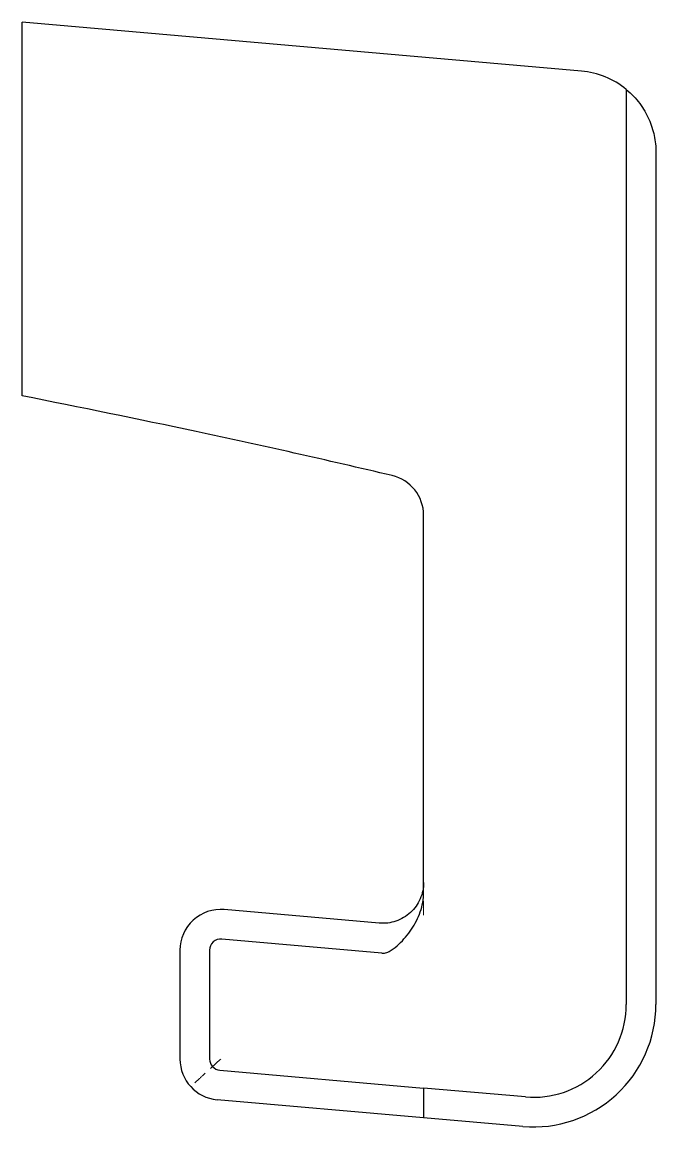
# Model space of a CAD drawing. Header units: millimetres. Extents: x 72 to 252, y 7 to 187.
# Drawn here: x 194.5 to 251.9, y 7 to 107 of the extents above.
import ezdxf

# ---------------------------------------------------------------- set-up
doc = ezdxf.new("R2010")
doc.units = ezdxf.units.MM
doc.linetypes.add('HIDDEN', pattern=[1.905, 1.27, -0.635])

msp = doc.modelspace()

# ---------------------------------------------------------------- linework, layer by layer
at = {"color": 7, "linetype": 'Continuous', "lineweight": 25}
for p, q in [((194.51, 73.183), (194.51, 107)), ((245.174, 102.567), (194.51, 107)), ((249.232, 100.905), (249.232, 18.076)), ((251.914, 95.212), (251.914, 18.076)), ((230.877, 28.207), (230.877, 62.361)), ((226.863, 25.443), (212.823, 26.671)), ((227.097, 22.732), (212.59, 24.001)), ((208.81, 22.993), (208.81, 13.143)), ((211.49, 22.993), (211.49, 13.143)), ((212.413, 12.135), (230.877, 10.52)), ((240.107, 9.714), (230.877, 10.521)), ((230.877, 10.52), (230.877, 10.521)), ((230.877, 7.829), (212.18, 9.465)), ((239.873, 7.042), (230.877, 7.829)), ((230.877, 7.829), (230.877, 7.829))]:
    msp.add_line(p, q, dxfattribs=at)
for centre, radius, start, end in [((244.53, 95.212), 7.384, 50.44882, 85), ((227.185, 62.361), 3.692, 0, 76.81829), ((212.502, 22.993), 3.692, 85, 180), ((212.502, 22.993), 1.012, 85, 180), ((240.838, 18.076), 11.076, 265, 0), ((240.838, 18.076), 8.394, 265, 0), ((212.502, 13.143), 3.692, 180, 265), ((212.502, 13.143), 1.012, 180, 265)]:
    msp.add_arc(centre, radius, start, end, dxfattribs=at)
for points, knots in [([(249.232, 100.905), (249.705, 100.514), (250.104, 100.088), (250.788, 99.173), (251.059, 98.702), (251.491, 97.732), (251.651, 97.23), (251.809, 96.477), (251.848, 96.226), (251.901, 95.72), (251.914, 95.465), (251.914, 95.212)], [0, 0, 0, 0, 0.25, 0.25, 0.5, 0.5, 0.75, 0.75, 0.875, 0.875, 1, 1, 1, 1]), ([(228.027, 65.955), (222.118, 67.339), (210.974, 69.871), (199.762, 72.111), (194.51, 73.183)], [0.168413, 0.168413, 0.168413, 0.168413, 0.3488306, 0.5081297, 0.5081297, 0.5081297, 0.5081297]), ([(230.877, 29.121), (230.877, 28.611), (230.77, 28.101), (230.564, 27.634), (230.359, 27.167), (230.055, 26.743), (229.679, 26.399), (229.303, 26.054), (228.855, 25.789), (228.372, 25.625), (227.889, 25.461), (227.371, 25.398), (226.863, 25.443)], [0, 0, 0, 0, 0.25, 0.25, 0.25, 0.5, 0.5, 0.5, 0.75, 0.75, 0.75, 1, 1, 1, 1]), ([(227.097, 22.732), (227.247, 22.719), (227.397, 22.742), (227.681, 22.837), (227.813, 22.907), (228.195, 23.145), (228.42, 23.336), (228.85, 23.742), (229.053, 23.959), (229.436, 24.413), (229.615, 24.648), (229.942, 25.136), (230.092, 25.388), (230.359, 25.913), (230.477, 26.186), (230.768, 27.03), (230.877, 27.609), (230.877, 28.207)], [0, 0, 0, 0, 0.0625, 0.0625, 0.125, 0.125, 0.25, 0.25, 0.375, 0.375, 0.5, 0.5, 0.625, 0.625, 0.75, 0.75, 1, 1, 1, 1]), ([(230.877, 10.52), (230.877, 10.162), (230.877, 9.801), (230.877, 9.132), (230.877, 8.827), (230.877, 8.328), (230.877, 8.136), (230.877, 7.887), (230.877, 7.829), (230.877, 7.829)], [0, 0, 0, 0, 0.25, 0.25, 0.5, 0.5, 0.75, 0.75, 1, 1, 1, 1])]:
    msp.add_open_spline(points, degree=3, knots=knots, dxfattribs=at)
at = {"color": 7, "linetype": 'HIDDEN', "lineweight": 18}
for points, knots in [([(230.877, 26.156), (230.877, 26.49), (230.877, 27.163), (230.877, 27.818), (230.877, 28.085), (230.877, 28.159)], [0, 0, 0, 0, 0.416426, 0.837777, 1, 1, 1, 1]), ([(212.502, 13.143), (212.006, 12.689), (211.488, 12.214), (210.778, 11.563), (210.552, 11.356), (210.137, 10.976), (209.947, 10.802), (209.78, 10.649)], [0, 0, 0, 0, 0.5, 0.5, 0.75, 0.75, 1, 1, 1, 1])]:
    msp.add_open_spline(points, degree=3, knots=knots, dxfattribs=at)

doc.saveas('drawing.dxf')
